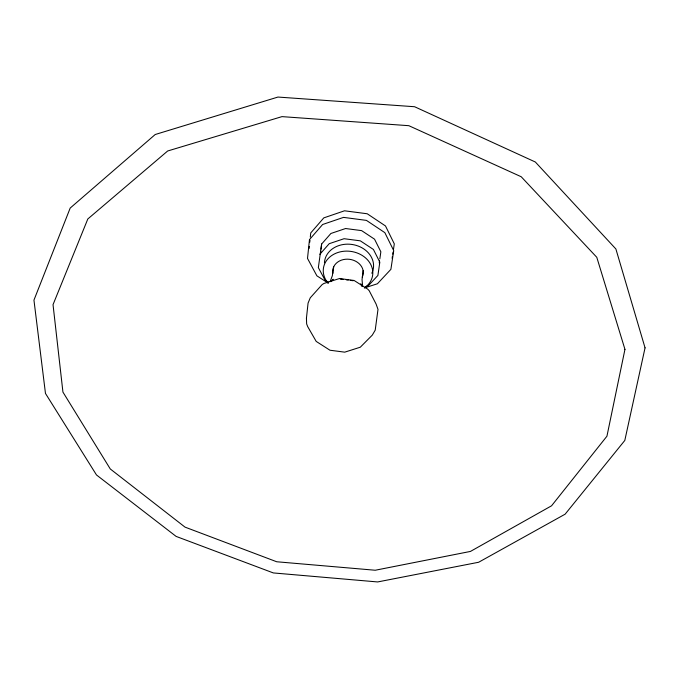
<?xml version="1.0" encoding="UTF-8"?>
<svg xmlns="http://www.w3.org/2000/svg" width="679" height="679" viewBox="0 0 679 679"><rect width="100%" height="100%" fill="white"/><g stroke="black" fill="none" stroke-linecap="round" stroke-linejoin="round"><path stroke-width="1.02" d="M309.098 248.522L309.318 246.443M309.76 242.284L309.98 240.205M310.311 237.081L310.753 232.922L323.79 217.883L344.525 210.796L367.229 213.766L385.494 225.963L394.304 243.871L393.523 249.04M379.833 258.894L380.86 251.799L374.553 239.195L361.61 230.622L345.586 228.526L330.911 233.474L321.625 244.041L318.349 267.636L325.003 280.054L328.449 282.269M320.598 253.199L320.827 251.162M321.057 249.125L321.625 244.041M363.121 270.649L362.043 279.646L362.594 285.893M379.247 262.951L379.544 260.923M392.114 258.343L392.428 256.272M392.742 254.209L393.056 252.138M333.72 266.796L332.337 275.75L330.113 281.632M319.834 254.319L329.23 243.685L344.083 238.711L360.311 240.833L373.425 249.473L379.824 262.179L377.897 275.445L368.324 285.74L365.404 286.674M331.004 281.624L333.168 279.222L331.462 280.962M364.776 287.828L377.405 283.771L390.892 269.342L393.727 250.644L384.84 232.651L366.422 220.386L343.523 217.382L322.618 224.503L309.48 239.602L307.502 258.41L316.889 275.835L328.076 283.016M340.264 279.052L343.26 279.442M346.248 279.833L348.242 280.096M350.237 280.359L353.224 280.75M362.043 285.834L360.71 283.856L362.102 286.538M332.939 273.298A15.32 12.663 7.8 0 1 349.626 259.327A15.32 12.663 7.8 0 1 362.23 277.142M324.443 262.807A24.648 20.455 7.8 0 1 354.124 244.847A24.648 20.455 7.8 0 1 371.837 273.238M328.178 283.236A24.86 20.548 7.8 0 1 332.702 254.897A24.86 20.548 7.8 0 1 367.118 259.412A24.86 20.548 7.8 0 1 364.326 287.981M306.433 318.196L306.645 323.925L307.697 326.624L316.202 341.41L329.969 350.228L344.72 352.163L360.303 347.207L372.296 335.112L375.215 330.155L377.999 309.378L376.064 303.988L369.223 290.739L367.814 289.212L354.107 280.469L339.449 278.543L323.951 283.457L322.16 284.56L310.269 297.801L308.071 303.089L306.433 318.196M624.952 349.371L606.941 436.198L551.56 505.796L470.437 551.433L375.241 570.241L276.718 561.762L185.019 527.125L110.278 468.968L62.935 392.097L53.03 304.65L87.82 218.969L167.679 150.984L281.989 116.627L408.843 125.691L521.209 176.744L596.782 257.29L624.952 349.371M645.05 347.843L624.807 440.442L565.123 514.181L478.627 562.263L377.643 581.945L273.331 572.932L176.116 536.402L96.494 474.961L45.468 393.43L33.95 300.118L70.192 208.063L155.219 134.51L277.966 97.055L414.589 106.73L535.341 162.009L615.887 248.981L645.05 347.843"/></g></svg>
